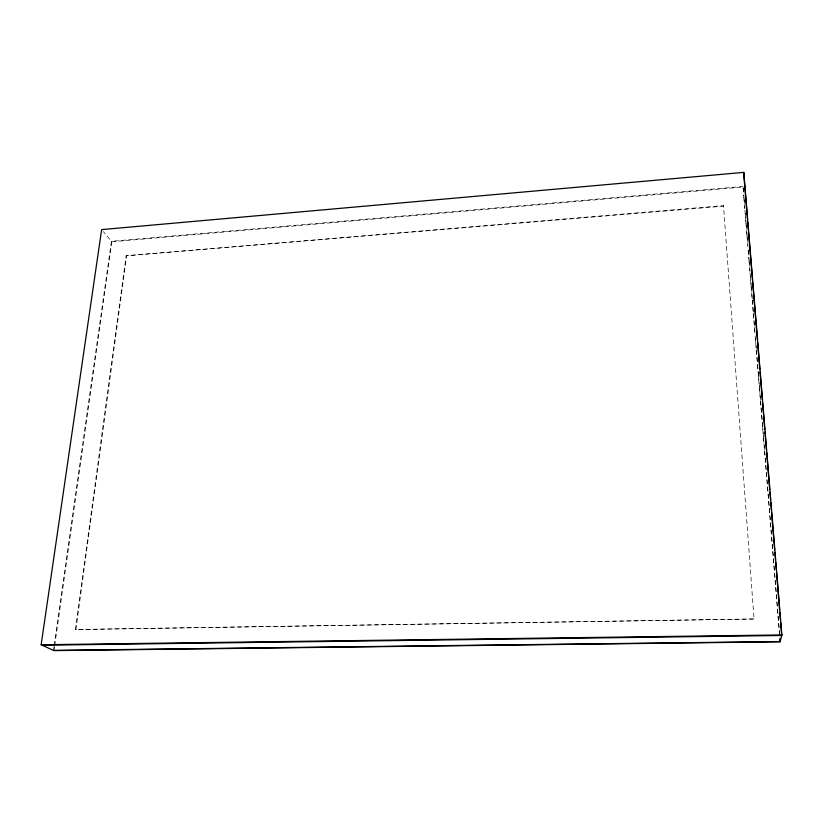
<?xml version="1.0" encoding="UTF-8"?>
<svg xmlns="http://www.w3.org/2000/svg" width="823" height="823" viewBox="0 0 823 823"><rect width="100%" height="100%" fill="white"/><g stroke="black" fill="none" stroke-linecap="round" stroke-linejoin="round"><path stroke-width="0.62" stroke-dasharray="4.12 3.09" d="M723.479 205.616L723.458 206.182L126.156 255.768L723.479 205.616L754.033 618.989L75.387 629.544L126.156 255.768M75.881 629.79L126.557 256.241M53.474 650.386L54.02 646.58M54.195 645.304L111.444 241.293L743.056 186.451M53.989 650.623L54.524 646.816M54.709 645.541L111.846 241.777L103.297 231.582M754.033 618.989L75.387 629.544M111.846 241.777L743.025 187.037L743.755 195.997M743.159 187.726L743.992 197.952M744.105 199.238L744.836 208.188M745.247 213.301L746.08 223.527M746.183 224.802L747.13 236.304M747.233 237.58L747.86 245.254M748.272 250.367L749.105 260.593M749.208 261.868L749.938 270.818M750.36 275.931L751.193 286.157M751.296 287.443L752.243 298.944M752.345 300.22L753.282 311.732M753.384 313.007L755.051 333.459M755.473 338.572L756.306 348.798M756.409 350.073L758.395 374.362M758.497 375.648L759.434 387.149M759.536 388.425L760.483 399.937M760.586 401.213L762.458 424.215M762.571 425.501L763.507 437.003M763.61 438.278L764.546 449.79M764.649 451.066L779.576 633.864M743.858 197.283L744.805 208.816M744.908 210.091L745.854 221.624M745.957 222.899L746.893 234.432M746.996 235.717L748.879 258.772M748.981 260.058L749.928 271.58M750.031 272.866L750.967 284.398M751.08 285.674L779.813 637.969"/><path stroke-width="1.23" d="M743.601 175.927L743.786 172.377L101.641 229.607L41.15 644.748L53.989 650.623L780.132 641.806L781.85 634.934L743.786 172.377M41.15 644.748L781.85 634.934M42.21 645.232L781.706 635.5L780.657 622.702M53.474 650.386L780.204 641.539L779.988 638.977M743.725 173.581L747.51 219.648M747.726 222.21L748.354 229.884M748.56 232.446L752.459 279.789M752.664 282.351L757.407 339.93M757.613 342.481L759.824 369.352M760.03 371.914L762.345 400.071M762.561 402.622L764.773 429.493M764.979 432.054L766.45 449.965M766.666 452.527L769.711 489.634M769.927 492.195L770.554 499.87M770.76 502.431L771.398 510.106M771.604 512.667L774.659 549.774M774.865 552.336L775.503 560.01M775.708 562.572L776.346 570.246M776.552 572.808L779.607 609.915M779.813 612.466L780.441 620.151M779.926 639.245L780.132 641.806"/></g></svg>
